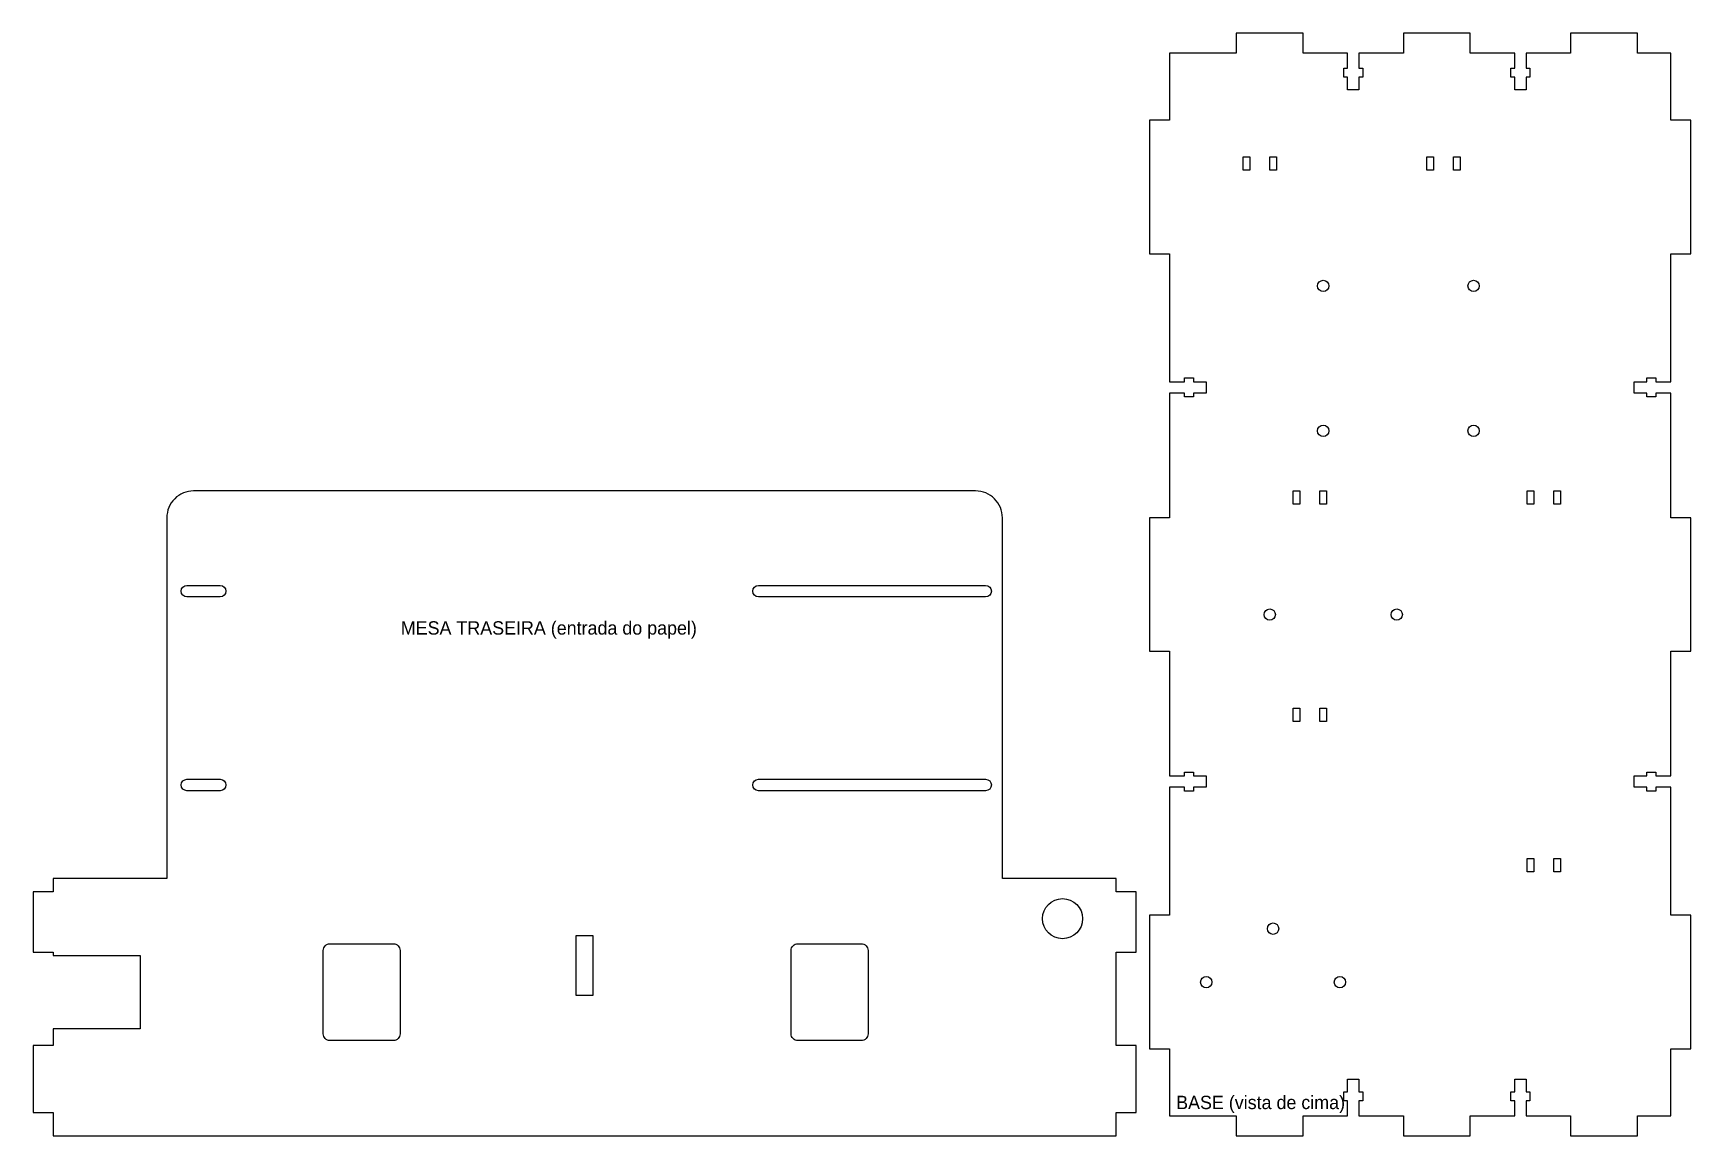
# Model space of a CAD drawing. Header units: millimetres. Extents: x 5 to 501, y 5 to 335.
import ezdxf

# ---------------------------------------------------------------- set-up
doc = ezdxf.new("R2010")
doc.units = ezdxf.units.MM
doc.layers.add('CORTE', color=1, linetype='CONTINUOUS')
doc.layers.add('GRAVAR', color=5, linetype='CONTINUOUS')

msp = doc.modelspace()

# ---------------------------------------------------------------- linework, layer by layer
at = {"layer": 'CORTE'}
for points in [[(501, 190), (495, 190), (495, 227.3), (490.5, 227.3), (490.5, 226.15), (487.8, 226.15), (487.8, 227.3), (484, 227.3), (484, 230.7), (487.8, 230.7), (487.8, 231.85), (490.5, 231.85), (490.5, 230.7), (495, 230.7), (495, 269), (501, 269), (501, 309), (495, 309), (495, 329), (485, 329), (485, 335), (465, 335), (465, 329), (451.7, 329), (451.7, 324.5), (452.85, 324.5), (452.85, 321.8), (451.7, 321.8), (451.7, 318), (448.3, 318), (448.3, 321.8), (447.15, 321.8), (447.15, 324.5), (448.3, 324.5), (448.3, 329), (435, 329), (435, 335), (415, 335), (415, 329), (401.7, 329), (401.7, 324.5), (402.85, 324.5), (402.85, 321.8), (401.7, 321.8), (401.7, 318), (398.3, 318), (398.3, 321.8), (397.15, 321.8), (397.15, 324.5), (398.3, 324.5), (398.3, 329), (385, 329), (385, 335), (365, 335), (365, 329), (345, 329), (345, 309), (339, 309), (339, 269), (345, 269), (345, 230.7), (349.5, 230.7), (349.5, 231.85), (352.2, 231.85), (352.2, 230.7), (356, 230.7), (356, 227.3), (352.2, 227.3), (352.2, 226.15), (349.5, 226.15), (349.5, 227.3), (345, 227.3), (345, 190), (339, 190), (339, 150), (345, 150), (345, 112.7), (349.5, 112.7), (349.5, 113.85), (352.2, 113.85), (352.2, 112.7), (356, 112.7), (356, 109.3), (352.2, 109.3), (352.2, 108.15), (349.5, 108.15), (349.5, 109.3), (345, 109.3), (345, 71), (339, 71), (339, 31), (345, 31), (345, 11), (365, 11), (365, 5), (385, 5), (385, 11), (398.3, 11), (398.3, 15.5), (397.15, 15.5), (397.15, 18.2), (398.3, 18.2), (398.3, 22), (401.7, 22), (401.7, 18.2), (402.85, 18.2), (402.85, 15.5), (401.7, 15.5), (401.7, 11), (415, 11), (415, 5), (435, 5), (435, 11), (448.3, 11), (448.3, 15.5), (447.15, 15.5), (447.15, 18.2), (448.3, 18.2), (448.3, 22), (451.7, 22), (451.7, 18.2), (452.85, 18.2), (452.85, 15.5), (451.7, 15.5), (451.7, 11), (465, 11), (465, 5), (485, 5), (485, 11), (495, 11), (495, 31), (501, 31), (501, 71), (495, 71), (495, 109.3), (490.5, 109.3), (490.5, 108.15), (487.8, 108.15), (487.8, 109.3), (484, 109.3), (484, 112.7), (487.8, 112.7), (487.8, 113.85), (490.5, 113.85), (490.5, 112.7), (495, 112.7), (495, 150), (501, 150)], [(369, 294), (367, 294), (367, 298), (369, 298)], [(377, 294), (375, 294), (375, 298), (377, 298)], [(424, 294), (422, 294), (422, 298), (424, 298)], [(432, 294), (430, 294), (430, 298), (432, 298)], [(384, 194), (382, 194), (382, 198), (384, 198)], [(392, 194), (390, 194), (390, 198), (392, 198)], [(454, 194), (452, 194), (452, 198), (454, 198)], [(462, 194), (460, 194), (460, 198), (462, 198)], [(384, 129), (382, 129), (382, 133), (384, 133)], [(392, 129), (390, 129), (390, 133), (392, 133)], [(454, 84), (452, 84), (452, 88), (454, 88)], [(462, 84), (460, 84), (460, 88), (462, 88)], [(167.5, 47), (167.5, 65), (172.5, 65), (172.5, 47)]]:
    msp.add_lwpolyline(points, close=True, dxfattribs=at)
for points in [[(329, 82), (295, 82), (295, 190, 0.414214), (287, 198), (53, 198, 0.414214), (45, 190), (45, 82), (11, 82), (11, 78), (5, 78), (5, 60), (11, 60), (11, 59), (37, 59), (37, 37), (11, 37), (11, 32), (5, 32), (5, 12), (11, 12), (11, 5), (329, 5), (329, 12), (335, 12), (335, 32), (329, 32), (329, 60), (335, 60), (335, 78), (329, 78)], [(51, 166.3, -1), (51, 169.7), (61, 169.7, -1), (61, 166.3)], [(222, 166.3, -1), (222, 169.7), (290, 169.7, -1), (290, 166.3)], [(51, 108.3, -1), (51, 111.7), (61, 111.7, -1), (61, 108.3)], [(222, 108.3, -1), (222, 111.7), (290, 111.7, -1), (290, 108.3)], [(91.8, 35.5), (91.8, 60.5, -0.414214), (93.8, 62.5), (112.8, 62.5, -0.414214), (114.8, 60.5), (114.8, 35.5, -0.414214), (112.8, 33.5), (93.8, 33.5, -0.414214)], [(231.8, 35.5), (231.8, 60.5, -0.414214), (233.8, 62.5), (252.8, 62.5, -0.414214), (254.8, 60.5), (254.8, 35.5, -0.414214), (252.8, 33.5), (233.8, 33.5, -0.414214)]]:
    msp.add_lwpolyline(points, format="xyb", close=True, dxfattribs=at)
for centre, radius in [((391, 259.34), 1.7), ((436, 259.34), 1.7), ((391, 216), 1.7), ((436, 216), 1.7), ((375, 161), 1.7), ((413, 161), 1.7), ((313, 70), 6), ((376, 67), 1.7), ((356, 51), 1.7), ((396, 51), 1.7)]:
    msp.add_circle(centre, radius, dxfattribs=at)

# ---------------------------------------------------------------- texts
at = {"layer": 'GRAVAR'}
for s, p in [('MESA TRASEIRA (entrada do papel)', (115, 155)), ('BASE (vista de cima)', (347, 13))]:
    msp.add_text(s, height=4, dxfattribs=at).set_placement(p)

doc.saveas('drawing.dxf')
